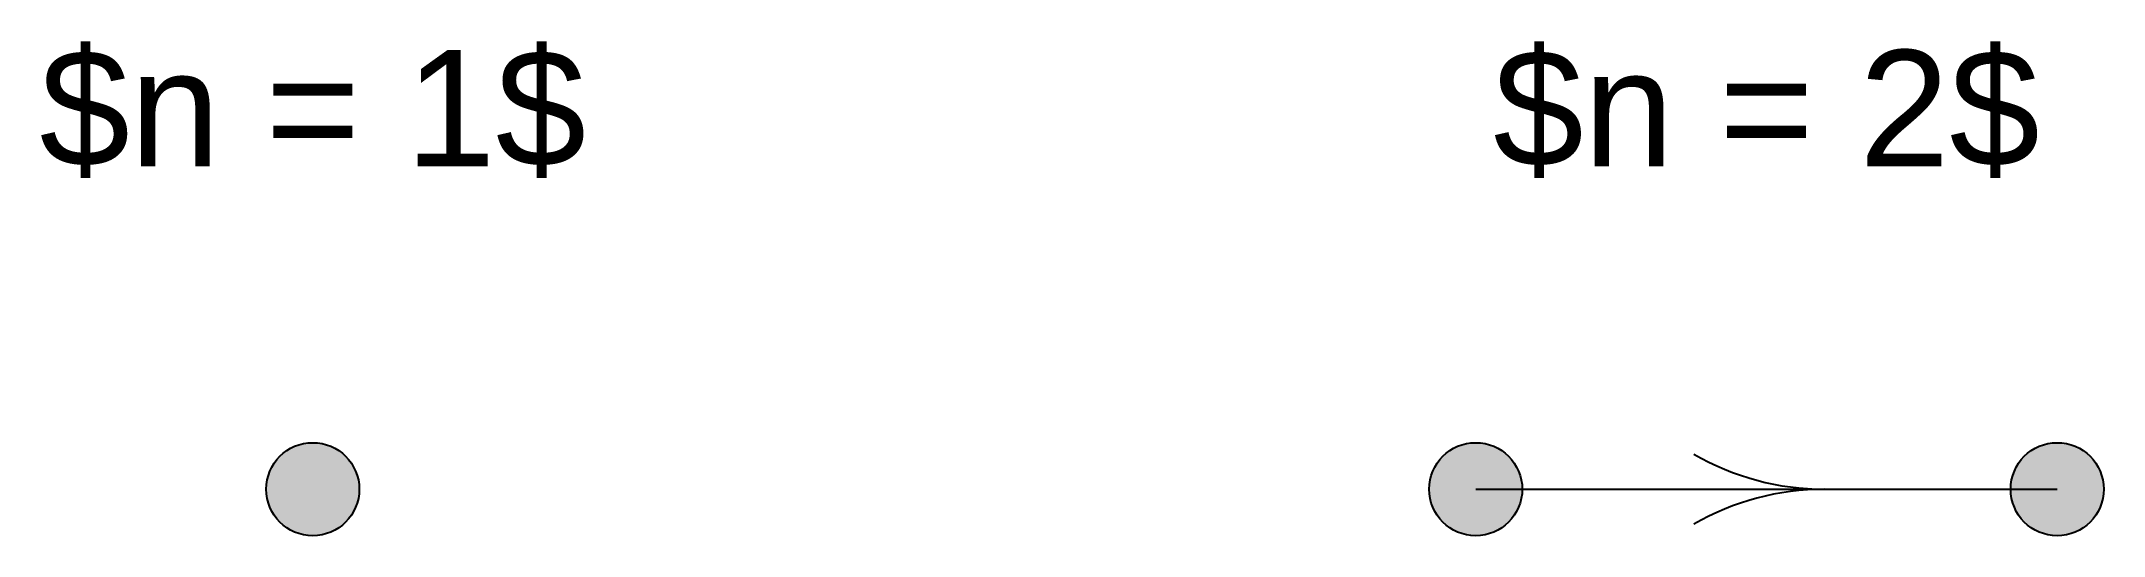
# Model space of a CAD drawing. Header units: inches. Extents: x 153 to 508, y 604 to 690.
import ezdxf
from ezdxf.enums import TextEntityAlignment as Align

# ---------------------------------------------------------------- set-up
doc = ezdxf.new("R2010")
doc.units = ezdxf.units.IN
doc.header["$MEASUREMENT"] = 0
doc.styles.get("Standard").update_dxf_attribs({"font": 'arial.ttf'})

msp = doc.modelspace()

# ---------------------------------------------------------------- hatches: boundary and pattern name
h = msp.add_hatch(color=250)
edge = h.paths.add_edge_path()
edge.add_arc((200, 612.5), 8, 0, 360)
h = msp.add_hatch(color=250)
edge = h.paths.add_edge_path()
edge.add_arc((400, 612.5), 8, 0, 360)
h = msp.add_hatch(color=250)
edge = h.paths.add_edge_path()
edge.add_arc((500, 612.5), 8, 0, 360)

# ---------------------------------------------------------------- linework, layer by layer
msp.add_line((400, 612.5), (500, 612.5))
for centre in [(200, 612.5), (400, 612.5), (500, 612.5)]:
    msp.add_circle(centre, 8)
for centre, start, end in [((460, 657.5), 240, 270), ((460, 567.5), 90, 120)]:
    msp.add_arc(centre, 45, start, end)

# ---------------------------------------------------------------- texts
for s, p in [('$n = 1$', (200, 662)), ('$n = 2$', (450, 662))]:
    msp.add_text(s, height=20).set_placement(p, align=Align.BOTTOM_CENTER)

doc.saveas('drawing.dxf')
